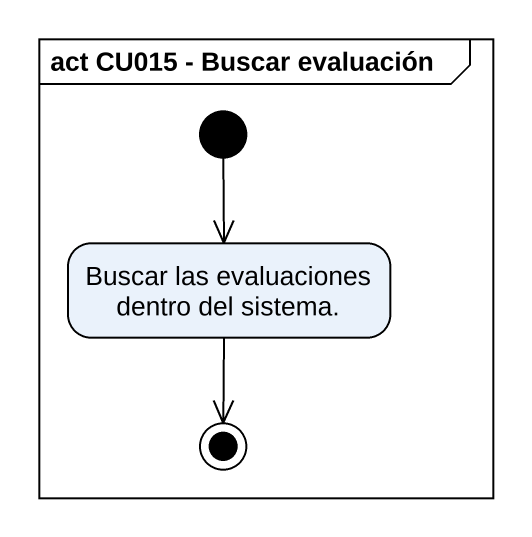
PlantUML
@startuml
mainframe act CU015 - Buscar evaluación
hide empty description
state "Buscar las evaluaciones dentro del sistema." as Buscar_las_evaluaciones
[*] --> Buscar_las_evaluaciones
Buscar_las_evaluaciones --> [*]
@enduml
